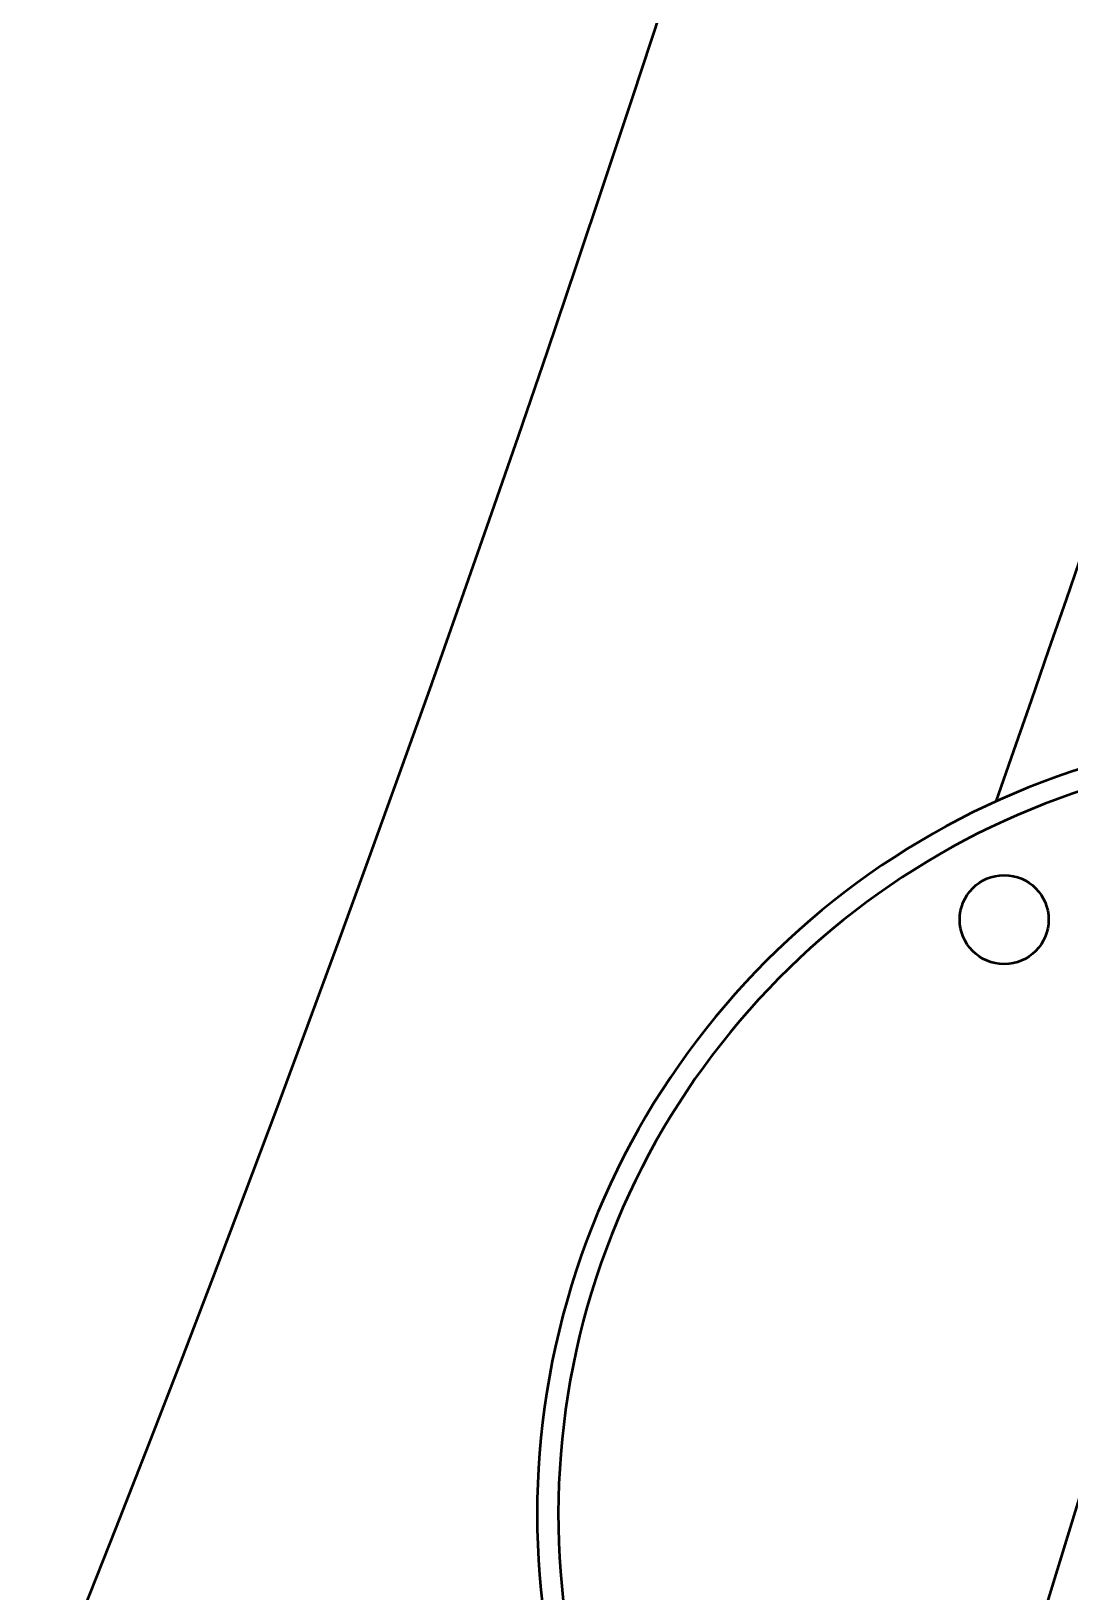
# Model space of a CAD drawing. Header units: inches. Extents: x 11 to 1621, y 11 to 1332.
# Drawn here: x 1294.153 to 1296.085, y 339.736 to 342.637 of the extents above; entities that cross this region are included whole.
import ezdxf

# ---------------------------------------------------------------- set-up
doc = ezdxf.new("R2010")
doc.units = ezdxf.units.IN
doc.header["$LTSCALE"] = 48
doc.header["$MEASUREMENT"] = 0
doc.layers.add('Visible (ANSI)', color=7, linetype='Continuous', lineweight=50)

msp = doc.modelspace()

# ---------------------------------------------------------------- linework, layer by layer
at = {"layer": 'Visible (ANSI)'}
msp.add_line((1296.015848, 339.626489), (1296.154388, 340.079632), dxfattribs=at)
for centre, radius in [((1247.196979, 358.380235), 48.3125), ((1295.962493, 340.985387), 0.082677)]:
    msp.add_circle(centre, radius, dxfattribs=at)
for centre, radius, start, end in [((1247.196979, 358.380235), 50.625, 330.4164882, 354.5628914), ((1247.196979, 358.380235), 51.6875, 340.5924941, 354.6749842), ((1296.550623, 339.879276), 1.456693, 92.745198, 235.522104), ((1296.550623, 339.879276), 1.417323, 93.317508, 235.020267)]:
    msp.add_arc(centre, radius, start, end, dxfattribs=at)

doc.saveas('drawing.dxf')
